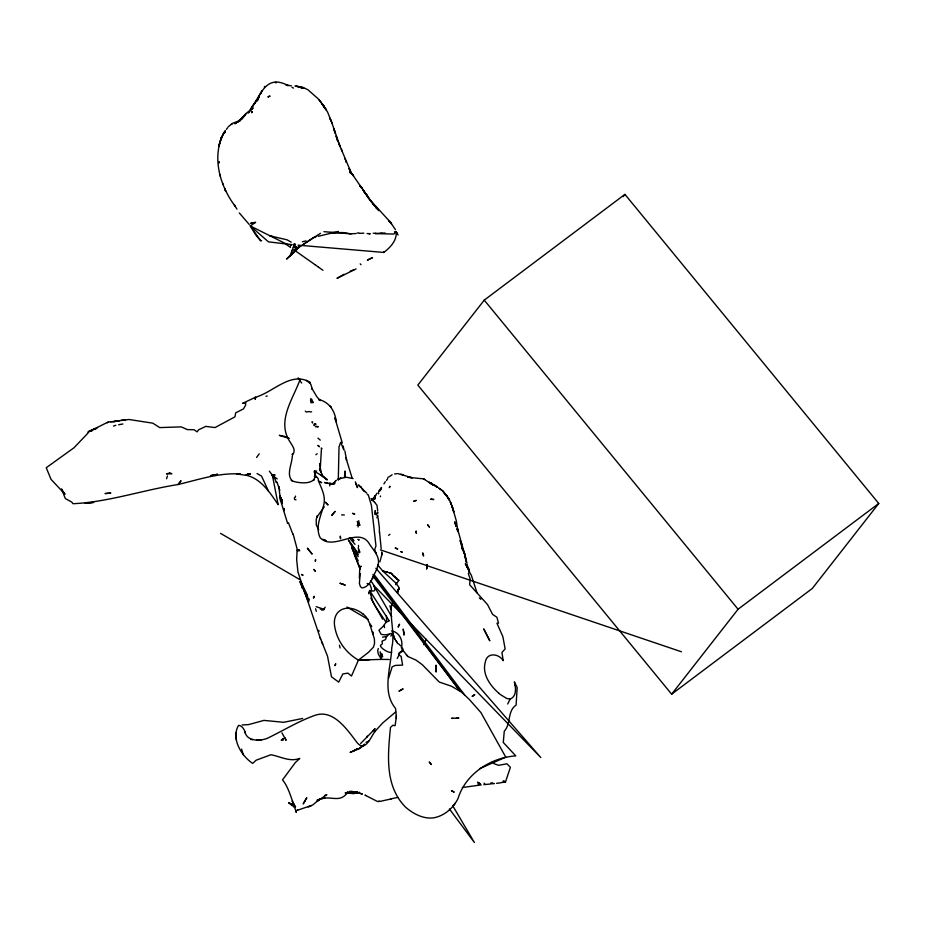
<?xml version="1.0" encoding="UTF-8"?>
<svg xmlns="http://www.w3.org/2000/svg" width="925" height="925" viewBox="0 0 925 925"><rect width="100%" height="100%" fill="white"/><g stroke="black" fill="none" stroke-linecap="round" stroke-linejoin="round"><path stroke-width="1.39" d="M381.724 553.323L381.713 554.965L381.713 552.005L381.736 555.231L379.874 561.857M279.015 488.423L278.76 486.504L280.599 500.552L287.606 523.411L288.45 522.822L292.936 534.326M358.727 520.659L358.854 525.099L357.119 525.435L358.646 524.105L357.559 522.949L359.975 525.261L357.362 521.515L359.143 523.92M507.733 703.971L510.137 699.069C515.965 696.791 516.023 689.819 514.947 684.673L515.098 685.252L514.369 681.852L517.168 687.541L516.092 705.116C507.201 710.886 511.155 723.87 504.275 731.201L503.281 742.44L515.78 755.898C490.759 757.54 465.506 773.901 458.014 798.576C453.192 808.173 444.197 816.035 433.432 817.862C423.072 819.168 412.966 813.642 405.416 807.028C384.453 785.683 387.876 754.476 390.489 727.408L392.871 725.235L395.079 725.732L396.351 716.91L395.576 708.481C381.412 691.461 391.183 667.411 391.761 647.743C395.322 632.92 389.171 617.819 391.922 603.169M344.875 477.231L345.037 471.033L344.574 475.855M358.114 526.984L358.183 525.493M286.947 258.711L289.883 256.329L294.659 243.691M310.407 383.771L310.106 382.268C290.635 370.925 273.615 392.246 255.115 397.392L255.277 399.415L255.635 397.172L242.57 403.369L245.819 402.745L245.518 405.393L243.46 408.931L235.713 412.793L234.95 416.84L215.016 427.57L205.766 426.39L198.517 429.859L197.164 431.871L193.996 429.732L187.347 429.593L181.277 426.887L159.724 427.593L152.822 423.176L129.003 419.488L107.832 422.158L88.048 432.091L95.159 428.391M298.74 246.108L298.648 247.542L289.883 256.329M297.607 809.849L296.116 811.202C292.809 803.941 289.386 787.892 282.518 779.879L295.329 762.593L299.792 758.384C289.953 762.281 280.541 756.488 270.909 754.742L256.098 760.223L252.698 763.403C241.263 755.922 230.707 738.185 238.604 725.339C241.807 725.593 244.05 728.923 244.952 731.756C246.802 741.538 259.913 741.237 267.233 738.347C283.166 730.681 298.347 721.234 315.067 715.303C332.942 709.093 346.424 728.599 356.067 741.26C364.889 754.048 370.509 737.109 375.215 731.132L374.764 731.687L382.615 723.026L395.657 711.984M359.328 578.067L359.813 567.777M400.652 652.322L402.965 651.003L402.976 649.315M329.728 485.914L329.843 484.769M375.631 513.803L375.758 512.97L374.995 513.375M380.591 496.02L380.325 496.667M360.195 573.662L359.397 583.594L360.438 586.647L361.895 587.907C368.196 587.618 371.33 580.229 374.267 575.5L372.208 578.541L376.637 569.418M397.704 591.861L397.484 593.018L398.976 587.456L395.842 582.97L395.888 584.727L398.848 580.345L390.986 573.199L382.672 570.922L377.932 565.221M344.458 477.057L345.303 472.814L344.632 476.005M314.257 471.773L314.431 470.987L316.651 471.114M313.101 402.502L310.927 401.404L311.737 399.334L313.101 402.502L310.881 402.757M377.446 566.794C381.539 557.116 372.995 550.271 368.693 542.802C357.501 526.66 333 551.67 320.085 537.598C314.835 526.418 321.472 515.202 323.9 504.322C325.739 496.158 321.542 488.4 318.501 481.092L321.715 482.711L318.443 481.035L318.188 478.607L315.541 475.623L314.685 470.998M401.358 647.928C403.578 640.956 399.242 631.844 391.518 630.966M292.335 456.048C292.034 464.015 285.709 475.427 292.67 481.104C300.741 483.821 318.767 484.92 314.338 472.097C316.859 471.033 331.693 483.81 325.739 478.41M295.168 497.349L295.549 496.089M376.938 517.861L377.388 516.393L377.793 517.144M378.325 648.518L377.689 650.587L378.302 654.172L381.516 659.386L389.228 659.479M166.569 478.768L167.437 475.97M388.592 678.187L392.131 666.867L395.252 665.433L402.606 665.121L401.138 656.496L398.987 654.796M496.586 783.336A68.115 11.1 2.2 0 0 499.408 782.978L505.524 781.868L510.403 767.288L506.888 763.784L498.656 765.322L494.204 763.772L492.424 761.795M397.762 643.673L394.593 638.539L392.639 633.035L389.217 634.18L386.534 636.608L385.494 639.58L382.025 641.187L382.383 643.846L380.487 645.268C379.435 647.118 387.991 653.362 391.645 652.356M292.705 454.915C296.15 449.758 292.566 446.324 290.034 441.907C276.251 421.141 293.202 398.883 300.116 379.423L298.047 377.99L301.666 383.031M397.23 658.473L399.496 654.114L398.49 654.276L402.34 650.252M383.91 483.902L385.32 481.671M225.353 130.691C210.553 154.232 219.422 185.833 235.436 206.518L234.337 204.887M221.815 136.75L221.098 138.287L222.393 135.339M292.369 804.646L288.681 802.576L292.08 805.34L292.774 804.484M423.696 644.575L426.113 639.325M375.215 512.936L375.226 510.554L375.631 513.525M249.484 111.15L249.877 110.272M363.062 613.98A31.092 24.489 24.5 0 1 364.23 614.986C368.069 617.958 368.601 623.149 371.734 626.549L369.769 624.178L374.371 638.817L374.556 643.384L373.515 647.049L368.497 652.322L358.449 660.115L351.465 676.059L347.916 673.122L342.817 673.967L338.7 682.13L331.474 676.776L327.519 656.137L320.154 637.753L297.942 572.02L296.659 559.625L297.145 549.334A17.217 3.272 76.9 0 0 296.439 546.363L294.335 538.662M398.779 588.531L398.733 589.699L398.733 587.976M306.522 593.33L300.891 581.998L302.544 588.369L299.943 581.536L308.592 602.013L309.181 598.914M294.347 497.881L294.589 499.176M313.806 480.422L314.142 479.763M381.516 487.463L378.614 491.325M369.329 591.653L368.925 592.382L371.353 590.555L371.457 588.531L369.769 584.091L367.098 583.536M250.085 109.89L252.802 105.843L252.294 106.629C261.44 93.24 266.863 73.942 288.299 85.69L285.929 84.834L291.514 85.909M390.882 636.157L392.639 633.035L394.732 638.99M249.056 111.832L249.634 110.803M325.207 607.205L323.53 609.76L321.703 610.165M377.053 493.106L373.029 499.442L374.024 497.766L371.503 500.02M281.593 500.968L282.298 499.916L281.593 500.968L282.483 503.582M397.23 591.861L398.675 589.04L398.097 590.081M387.829 477.751L388.303 477.022M386.488 480.48L387.633 478.757M373.665 498.945L374.093 498.309L373.7 498.853M335.474 481L334.214 482.815L336.33 480.248M242.627 117.914L244.824 115.625M373.122 499.222L373.619 498.529M312.627 423.072L311.887 421.904L312.708 422.066M359.409 552.722L360.045 551.855M363.224 745.955L358.715 748.903L364.554 744.128M396.282 715.869L396.282 718.459M453.77 805.236L455.366 803.062M256.595 457.424L259.231 453.84M278.749 487.429L277.014 482.087L276.228 482.549L275.083 479.185L272.482 476.04L274.17 477.022L272.123 475.462M224.74 132.668L225.365 131.836M290.577 803.605L292.08 805.34L293.93 804.137M178.086 484.527L180.884 480.942L178.086 484.527C142.797 490.065 107.913 502.194 72.948 503.709L71.815 502.148L65.328 498.517L61.478 488.932L65.028 494.274L51.037 479.37L46.25 467.726L73.965 447.781L87.991 433.097L88.904 431.154L93.078 429.57L91.448 431.351M249.207 111.127L245.969 113.486L241.148 119.522L242.847 117.718M243.899 115.798L237.91 121.927L240.361 120.019L241.841 118.423L236.569 122.551L240.292 120.423L232.707 123.245L228.151 126.841M484.249 300.128L417.834 385.089L671.654 694.189L812.335 588.439L878.75 503.489L624.93 194.377L484.249 300.128L738.069 609.24L671.654 694.189M623.161 196.643L624.93 194.377M226.394 129.373L227.642 127.8M251.519 109.728L253.126 107.832L250.64 110.341M264.284 87.112L265.001 86.326M247.946 473.727L246.038 475.207L250.455 473.877L247.946 473.727L246.42 475.381L236.569 473.889L240.176 473.612M360.588 743.55L374.625 729.189M372.821 731.155L375.145 728.634M246.142 113.96L244.096 116.03M324.236 506.784L317.009 516.982L317.31 515.826L316.211 519.549L316.281 524.914L318.663 529.805M242.986 117.128L241.702 118.469L244.628 115.671M372.347 500.679L375.319 498.309L373.145 499.962M375.076 513.664L375.758 512.97M286.947 258.595L286.542 259.012L289.594 256.086M389.321 476.745L392.108 474.733M334.272 482.723L332.052 484.295L334.457 482.896L331.497 483.868M345.753 793.558L347.904 791.95C340.597 803.05 332.48 796.182 321.888 798.483L324.825 797.94L317.09 800.056M249.958 110.954L247.784 112.885L249.241 111.52M290.346 255.381L298.648 247.542L293.514 247.287L295.144 246.212L297.087 247.634L293.514 247.287L296.104 246.802M290.277 246.038L291.78 244.755M374.637 498.876L375.319 498.309M298.07 245.16L383.771 252.433C390.315 247.542 397.137 240.419 396.154 231.608L394.478 231.805M94.963 429.593L97.541 427.558M388.604 535.332L389.957 534.292M315.887 454.718L317.136 453.759M738.069 609.24L878.75 503.489M107.196 422.875L108.213 422.147M303.481 244.2L320.478 233.308M298.717 247.588L313.575 237.563L315.876 236.927M255.531 222.393L250.779 223.307L255.531 222.393L250.213 225.92L268.493 241.864L291.953 244.639M353.778 750.961L357.593 748.695L350.124 752.453L358.102 749.1M368.115 259.694L372.544 257.636L367.317 260.133L368.011 259.752M344.054 274.297L336.989 278.332L356.09 268.921M297.827 810.161L312.847 804.935L320.177 798.645L317.032 801.42L326.849 794.644L324.536 795.604M261.636 240.627L260.885 241.02L255.878 235.112L250.906 227.076M291.942 250.837L298.648 247.542L297.168 247.634M347.002 792.621L352.263 791.418L349.581 791.361M503.084 781.139L504.067 780.665M292.601 800.865L292.103 801.281L293.41 802.865M479.821 768.571L505.767 757.147L480.931 712.585L469.264 699.393L461.598 692.166L451.516 686.246L439.283 682.06L422.286 664.682L415.868 660.034L407.983 656.565L401.982 649.223M308.187 807.062L311.297 805.756M366.011 742.266L368.809 741.133M354.136 269.684L350.24 271.152M113.463 426.09L115.81 425.269M324.201 609.54L320.258 609.124M250.455 473.877L246.038 475.207C261.023 478.526 270.146 492.852 278.171 504.703L272.389 475.288L269.395 471.183M298.151 550.097L299.388 549.727M302.648 718.459L283.64 722.309L263.983 720.39L248.501 724.622L242.13 724.946M338.4 231.447L318.188 236.314M337.764 479.069L346.343 477.242L353.13 478.583M397.831 797.385L390.466 798.969M178.178 484.457C197.788 479.902 217.468 473.045 237.841 473.901M391.368 798.899L379.805 801.443M302.406 241.749L306.025 240.882M266.018 396.293L267.198 395.993M362.045 793.951L354.287 791.742L357.062 791.777L350.286 791.742L353.5 792.02M503.223 782.388L505.524 781.868M347.418 793.164L353.327 793.569L359.64 792.286M293.572 244.235L295.526 244.454L293.618 245.264L295.144 246.212M118.608 424.748L122.863 423.985M353.327 793.569L356.969 792.852M389.217 634.18L385.32 634.897L381.204 634.411L378.938 630.26L383.147 626.352L386.615 621.461L386.442 616.096M114.758 421.095L119.522 420.863M309.297 411.521L306.36 412.03L305.296 411.128M462.327 787.522L481.243 784.909M398.085 235.031L396.154 231.608L393.796 234.071L375.168 233.551L385.147 233.031M310.164 411.983L311.621 411.764M382.511 637.152L386.534 636.608M394.547 473.993L396.709 473.716M87.667 503.142L93.737 502.379L85.123 503.304M494.447 783.591L492.285 783.81M483.879 784.643L491.163 783.926M356.229 233.493L350.91 233.863L323.947 231.678M356.16 791.846L357.062 791.777M362.993 614.038C347.869 601.897 330.364 609.529 335.174 628.942C338.007 642.135 346.748 653.385 358.449 660.115L381.516 659.386L380.083 651.801L382.58 656.993L382.06 654.01M369.734 659.664L358.449 660.115M456.418 718.274L458.916 718.101L451.585 718.309L453.319 718.401M293.04 804.392L291.826 804.542L292.08 805.34M271.684 235.69L269.776 235.817L287.062 239.818L291.213 242.177M125.465 420.193L121.302 420.204M363.86 233.146L359.432 233.377M256.56 740.093L261.555 739.803M110.503 421.673L114.758 421.881M330.109 232.661L343.244 232.568L350.91 233.863M477.89 783.891L480.202 783.81L477.739 782.296L480.202 783.81M344.331 515.005L341.626 514.843M332.087 232.591L336.041 232.637M373.238 233.25L375.585 233.285M357.328 232.961L358.912 232.984M380.256 233.343L382.603 233.389M397.796 473.6L412.284 477.809L407.613 476.953L409.255 477.416L423.546 478.861L432.102 484.295L429.859 482.769M250.617 739.503L252.826 739.584M331.358 483.752L334.896 483.602L330.849 484.041L324.513 482.468L327.889 483.185M294.959 85.967L303.735 88.083L296.012 86.118L302.44 87.158L307.898 89.737L318.339 98.952L325.531 108.826L324.49 107.219M299.781 550.791L297.272 550.017L297.769 551.543M345.141 792.852L347.973 793.06L345.742 792.841M293.514 247.287L296.983 247.623M296.023 499.835L294.983 499.627M367.063 233.505L370.243 233.852L368.624 233.505M272.84 474.837L274.979 475.265L274.713 474.606L273.43 475.681L272.389 475.288M316.142 606.661L323.889 609.263M386.361 571.87L387.332 572.089M315.263 426.668L318.281 426.818L315.714 426.067M389.714 572.876L390.986 573.199M333.081 484.11L329.462 483.162L332.642 484.041M250.213 225.92L287.548 244.593M377.493 801.501L364.982 795.118L365.93 795.5M323.958 539.83L326.213 540.674M384.118 571.349L382.672 570.922L396.328 583.502M360.264 793.419L362.276 794.02M325.022 540.142L322.698 539.287M370.937 590.578C378.383 593.492 373.515 583.236 370.555 580.923M324.814 477.947L327.161 479.763L321.565 475.08M380.441 549.878L681.471 651.778M292.069 87.424L293.502 88.06M375.781 514.358L374.949 514.069L376.625 514.994L376.29 514.069M403.612 475.115L400.93 474.12M423.546 478.861L425.049 479.474M321.276 447.954L321.9 448.602M431.64 483.544L429.073 482.307L436.877 486.631M432.518 483.914L429.408 482.434M434.704 485.706L437.988 487.463M314.315 476.271L316.442 477.219M358.345 484.792L359.097 485.139M291.202 480.387L292.67 481.104M367.237 494.586L368.254 494.783L371.445 505.524L375.955 545.854L374.694 549.704L375.989 553.127L375.562 552.491M396.628 579.212L398.848 580.345M355.859 483.301L355.292 481.856M257.058 473.531L261.544 476.097L268.412 490.978M359.767 486.007L364.751 491.533L362.484 489.441M220.555 533.378L299.966 579.663M347.025 607.043L368.208 619.449M294.138 805.941L295.584 806.808L293.41 803.201M390.523 573.13L392.443 574.298M358.761 485.81L361.328 487.394L360.241 486.677M317.98 630.249L319.275 631.081M272.123 475.092L277.211 478.919M437.109 487.128L434.426 484.978M318.963 446.151L317.853 445.422L319.368 446.787M285.813 244.131L290.485 247.391M318.316 267.013L322.952 270.285M295.133 250.663L314.835 264.562M322.825 476.225L324.016 477.358L320.628 474.502M398.721 643.962L400.606 645.823M306.244 380.395L309.829 383.158M294.659 807.479L288.681 802.576M484.053 783.128L484.712 783.637M320.27 440.115L317.946 438.126M498.876 693.288C490.25 685.737 481.798 674.128 485.324 662.022C486.955 652.021 498.91 653.489 503.212 660.704L501.951 652.414L505.142 648.945L502.865 636.631L496.968 623.253L498.529 623.161L496.898 617.253L492.586 614.373L487.521 604.568L469.657 584.762L470.131 578.83L468.339 573.766L469.31 571.881L471.334 575.257L476.999 592.74M374.579 502.252L376.984 505.27L377.712 511.074M363.386 490.169L366.901 493.256M351.315 537.61L353.951 540.639M479.323 597.897L480.861 599.296M401.508 647.118L402.699 648.633M442.011 490.331L447.989 497.43L450.752 502.657L453.77 511.791L452.533 507.652M406.353 654.958L407.983 656.565M357.362 521.515L358.831 522.949M392.94 575.466L394.385 576.899M442.705 490.759L446.359 495.673L443.087 491.36M371.954 202.783L368.266 197.568L376.995 208.634L372.937 203.997M352.622 174.675L350.991 173.195L353.188 175.449M399.253 652.345L399.797 652.923M360.207 263.833L361.016 264.712M366.601 194.736L364.161 192.042L368.555 198.008L366.601 194.736L367.792 196.297M319.16 99.946L321.599 102.652M321.784 103.704L326.259 109.948L323.022 105.034L324.062 106.652M293.26 804.114L294.011 804.947M349.326 537.818L355.015 544.339M375.862 568.274L540.79 757.529L373.584 585.213L391.657 616.559M239.309 212.947L249.241 224.486M348.413 540.05L351.199 544.813L359.998 569.245M374.648 502.437L371.145 498.471M446.648 495.546L445.815 494.459L448.209 498.297L446.613 495.476L447.168 496.517M358.218 556.688L353.003 549.808L354.402 555.012L359.998 567.904M372.972 576.171L459.806 690.825L372.972 574.379M348.806 540.512L357.882 552.977M374.359 574.887L464.639 694.999M358.357 554.78L350.078 542.582M449.411 808.959L474.375 842.49L452.556 805.467M322.49 104.398L323.889 106.387M352.356 174.212L353.57 175.889L352.714 174.49M256.167 234.43L254.838 232.545M260.191 240.084L256.849 235.366M382.603 619.149L370.844 598.128M253.496 230.672L254.167 231.608M372.752 203.488L373.839 205.015L373.457 204.46M447.758 497.766L448.405 498.922M394.987 576.807L396.073 578.414M321.472 448.567L320.177 469.912M396.073 640.724L397.403 642.736M234.603 205.292L236.985 209.154M395.449 229.689L390.35 222.127L370.023 199.939L351.142 172.628L338.758 143.306M323.646 105.762L327.577 112.041L332.11 123.395L329.901 118.134L330.618 119.88M469.472 569.754L466.558 565.36L467.46 567.349M466.2 565.348L469.518 571.696L465.344 563.649L465.61 564.25M295.491 811.19L296.301 812.393L296.116 811.202M310.488 400.352L311.228 401.704M396.813 232.753L397.449 233.921M322.594 475.184L319.507 469.252L321.114 472.432L319.599 463.598M463.807 551.554L462.535 548.837L464.593 553.982L457.389 528.325L457.829 530.869L456.383 521.087L451.851 505.397M377.678 564.655L378.024 565.337M462.847 549.704L464.974 554.503L466.963 563.186M351.766 548.12L358.229 560.897M331.821 122.724L340.123 146.636L338.434 142.473M370.717 593.781L371.122 594.694M341.36 149.226L342.366 151.399M344.933 158.973L345.187 159.551M345.777 160.811L346.158 161.91M321.773 641.95L322.733 644.239M368.913 593.862L368.601 592.913M334.538 130.98L335.093 132.356M337.151 139.606L337.787 141.224L336.157 135.836L336.989 139.178M467.761 567.592L467.183 564.458M345.672 160.765L346.216 162.222M384.627 627.612L383.956 625.462M320.154 637.753L320.674 639.175M281.94 732.843L286.056 740.358L285.097 737.826M510.137 699.069L506.888 698.548L501.338 695.172A33.277 23.68 50.1 0 1 498.829 693.357M372.775 632.538L372.486 631.717L373.249 634.157M307.112 594.972L308.592 600.152M342.331 443.063L334.862 417.846L336.249 421.765C335.023 410.827 329.312 402.04 318.582 399.45L320.247 400.548L316.789 396.663L311.794 388.222L312.373 389.425L310.835 384.372M358.484 549.959L358.854 552.005M222.636 183.185L223.145 184.688M281.72 500.864L282.183 502.217M336.966 138.854L336.573 137.605L336.989 138.958M461.136 544.189L462.697 549.693L461.621 545.785M241.541 749.077L243.344 754.823M452.29 506.9L453.77 511.791M279.685 489.672L279.882 490.296M346.482 459.737L352.055 477.832M315.598 608.777L316.292 611.356M462.176 548.34L462.454 549.392M465.599 559.232L464.812 555.659M245.229 733.12L244.952 731.756M389.922 605.725L390.951 609.748M465.865 560.273L466.397 562.354L464.338 552.873M339.429 645.199L340.111 647.974M378.14 518.185L379.342 527.597M358.912 549.184L359.282 550.757M460.211 540.558L460.696 542.64M457.297 529.135L457.759 531.713L457.436 529.054M460.28 540.373L460.719 542.57M344.886 450.914L346.597 460.326L346.112 457.702M343.244 446.081L343.857 449.92L340.666 442.323L339.024 446.798L338.284 480.248M353.223 539.98L353.408 541.391M381.181 548.687L379.539 532.002M358.484 545.403L358.565 546.525M235.898 733.028L236.407 740.243M383.736 251.82L383.771 252.433M310.8 398.502L310.869 400.248M379.331 528.441L379.435 532.523M377.747 515.121L377.77 516.589M358.322 547.473L358.333 548.768M314.939 264.608A119.279 4.637 34.7 0 1 318.431 267.071M292.069 454.672A54.297 12.511 86.1 0 1 292.473 453.608M306.568 593.677A9.701 0.809 72.3 0 1 307.1 595.203M292.994 534.002A42.978 9.435 77.3 0 1 294.416 538.396M492.759 782.839A66.716 7.654 -0.5 0 1 490.678 783.047M377.585 566.724A24.906 9.689 -61.1 0 1 376.776 569.372M283.94 508.53L283.917 510.542L283.94 508.53M252.016 111.636L251.831 112.619L252.016 111.636M436.276 669.446L436.103 672.059L435.976 665.156L436.276 669.446M427.142 564.516L426.691 568.887L427.142 564.516M218.867 162.476L218.786 163.147L219.017 161.609L218.867 162.476M315.552 559.66L315.356 561.163L315.552 559.66M378.568 493.626L378.51 492.979L378.568 493.626M281.061 497.511L280.772 499.118L281.061 497.511M219.688 142.855L219.052 145.815L219.688 142.855M398.571 625.728L398.189 627.173L399.577 624.155L398.571 625.728M335.683 663.93L334.942 665.538L335.683 663.93M220.647 139.663L220.127 141.433L221.422 137.86L220.647 139.663M389.656 486.747L389.379 487.66L389.841 486.203L389.656 486.747M313.772 597.145L313.448 598.117L314.084 596.255L313.772 597.145M259.266 96.061L258.653 97.645L259.543 95.483L259.266 96.061M260.966 92.593L260.353 94.084L262.11 90.685L260.966 92.593M314.708 423.708L314.072 425.257L314.708 423.708L315.783 424.124L314.708 423.708M258.965 96.871L258.376 98.293L259.37 95.992L258.965 96.871M223.445 133.547L222.74 135.05L225.076 131.096L223.445 133.547M249.472 111.486L248.906 112.63L249.472 111.486M255.034 102.652L254.595 103.496L256.167 101.091L252.941 105.716L255.057 102.606M375.076 496.228L374.128 497.835L375.642 495.522L373.33 498.494L375.007 496.239M304.672 801.27L303.192 803.952L306.799 797.755L304.672 801.27M381.32 488.111L380.314 489.672L381.32 488.111M380.002 490.25L379.227 491.441L381.435 488.897L380.002 490.25M335.047 511.513L331.763 515.375L335.047 511.513M251.924 107.392L251.103 108.583L251.924 107.392M256.699 100.871L256.109 101.577L258.364 99.299L256.699 100.871M256.965 100.189L255.913 101.426L256.965 100.189M241.911 118.469L239.459 120.944L241.911 118.469M367.248 736.335L366.647 737.005L367.248 736.335M372.359 499.639L371.85 500.182L372.844 499.303L372.359 499.639M398.559 589.213L397.923 589.78L398.663 589.19M373.897 498.725L373.018 499.315L373.897 498.725M283.038 738.763L281.235 740.22L283.408 739.907L283.038 738.763M235.702 123.141L234.834 123.823L236.881 122.366L235.702 123.141M472.964 695.773L472.12 696.409L474.745 694.606L472.964 695.773M231.921 123.811L231.435 124.158L231.921 123.811M372.925 499.569L372.116 500.159L372.925 499.569M402.907 688.998L399.137 691.091L402.907 688.998M268.724 96.524L267.868 96.998L270.1 96.073L268.724 96.524M389.136 620.733L386.13 622.305L375.145 605.956L372.775 601.539L369.48 590.347L389.136 620.733M379.181 801.2L378.36 801.536L379.181 801.2M333.717 483.486L333.023 483.775L333.717 483.486M416.238 500.448L413.857 501.153L416.238 500.448M340.909 478.156L338.955 478.838L340.978 478.179M169.749 472.999L166.488 473.866L171.842 473.727L169.749 472.999M217.502 474.305L210.53 475.658L217.502 474.305M361.317 566.47L360.195 566.539L361.317 566.47M110.642 493.094L105.288 493.545L110.642 493.094M431.524 499.257L430.495 499.269L433.767 499.488L431.524 499.257M276.39 82.545L275.303 82.533L276.39 82.545M358.172 539.46L358.958 539.911L358.172 539.46M285.201 436.531L279.315 435.34L289.143 438.392L285.201 436.531M353.72 513.653L352.517 513.352L354.784 514.057L353.72 513.653M402.144 552.086L400.872 551.624L402.144 552.086M452.256 791.048L451.504 790.817L454.233 792.147L452.256 791.048M303.053 88.349L300.671 87.482L303.053 88.349M343.429 584.403L339.88 583.201L345.256 585.178L343.429 584.403M397.588 548.964L395.345 548.005L397.588 548.964M302.325 574.841L301.562 574.483L303.065 575.2L302.325 574.841M432.229 484.168L429.905 482.873L433.409 485.232L432.229 484.168M441.688 490.123L438.993 488.273L441.688 490.123M362.519 488.897L361.906 488.481L362.519 488.897M327.913 504.83L325.577 502.333L327.913 504.83M430.333 762.998L429.212 761.969L431.258 764.547L430.333 762.998M378.868 210.565L376.29 207.813L378.868 210.565M351.084 173.345L350.113 172.142L351.084 173.345M361.143 187.023L359.744 185.659L361.733 188.087L361.143 187.023M375.874 206.738L374.914 205.778L375.874 206.738M389.506 221.283L388.754 220.52L391.564 223.85L389.506 221.283M351.003 173.507L349.731 172.119L351.003 173.507M377.666 512.496L377.712 513.074L377.666 512.496M361.085 186.838L359.894 185.393L361.802 187.763L361.085 186.838M429.408 527.042L427.789 524.972L429.408 527.042M330.838 406.769L330.456 406.306L330.838 406.769M311.968 553.925L307.482 548.317L311.968 553.925M315.321 571.234L313.945 569.476L315.321 571.234M469.484 572.864L469.484 572.864M365.572 193.568L362.773 189.371L365.572 193.568M448.787 499.003L448.278 498.17L449.538 500.321L448.787 499.003M489.707 640.643L483.833 629.081L489.707 640.643M350.575 171.703L349.5 169.287L350.575 171.703M225.677 191.186L224.636 188.596L225.677 191.186M451.007 503.663L450.325 502.217L451.215 504.345L451.007 503.663M356.171 484.168L355.732 483.208L357.489 487.648L356.171 484.168M349.881 170.188L349.199 168.558L349.881 170.188M334.006 129.084L335.058 132.98L334.006 129.084M457.436 529.007L457.551 529.898L457.436 529.007M423.419 554.977L422.644 552.884L423.546 556.064L423.419 554.977M455.817 525.342L454.707 521.781L456.118 526.51L455.817 525.342M461.714 544.513L461.24 542.94L462.038 546.675L461.714 544.513M220.323 176.028L219.93 174.49L220.323 176.028M403.786 632.295L403.208 629.046L403.971 635.105L403.786 632.295M340.493 537.448L340.284 536.13L340.516 538.685L340.493 537.448M280.599 500.552L280.275 495.916L280.599 500.552M416.273 532.048L416.215 530.985L416.285 533.332L416.273 532.048"/></g></svg>
